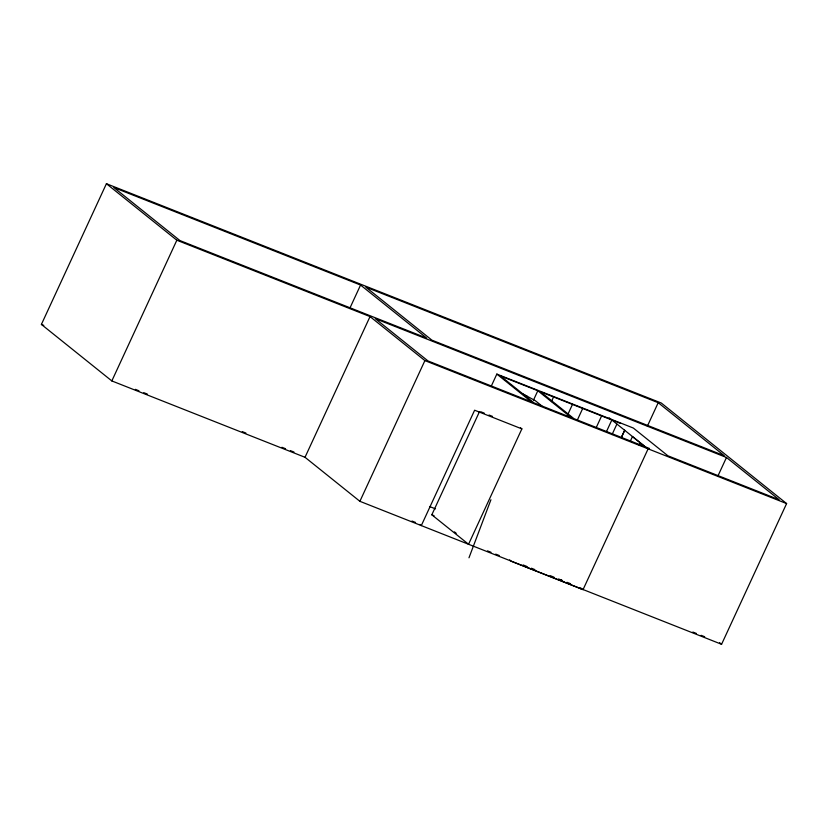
<?xml version="1.0" encoding="UTF-8"?>
<svg xmlns="http://www.w3.org/2000/svg" width="828" height="828" viewBox="0 0 828 828"><rect width="100%" height="100%" fill="white"/><g stroke="black" fill="none" stroke-linecap="round" stroke-linejoin="round"><path stroke-width="1.24" d="M468.979 557.793L490.932 499.719M41.4 324.421L106.419 183.712L661.303 403.039L786.6 503.579L721.581 644.287L359.89 501.313L305.014 457.294L111.832 380.932L41.4 324.421L43.801 325.373M111.832 380.932L176.84 240.223L106.419 183.712M349.726 308.502L360.563 285.049L113.829 187.521L179.935 240.565L426.668 338.083L360.563 285.049M305.014 457.294L370.033 316.586L176.84 240.223M359.89 501.313L424.899 360.604L370.033 316.586M520.429 427.734L521.868 428.883L468.555 544.265L431.823 514.799L479.505 411.619M491.428 385.817L496.841 374.09L633.337 428.045L667.896 455.783L779.189 499.77L726.477 457.48L375.281 318.656L427.993 360.946L531.41 401.828L496.841 374.09M533.491 400.11L537.817 390.733L500.547 375.995L534.029 402.863L571.31 417.602L537.817 390.733M551.407 401.642L553.57 396.954M567.594 414.983L572.469 404.426M577.282 420.2L582.705 408.473M596.181 427.672L601.604 415.946M606.417 431.719L611.84 419.993M612.037 434.607L616.912 424.05M624.685 430.291L621.435 437.319L624.695 430.301M630.284 441.262L632.468 436.542M647.372 426.151L658.208 402.698L365.81 287.119L431.916 340.163L724.314 455.742L658.208 402.698M639.154 445.164L640.23 442.814M717.804 476.235L726.477 457.48M620.503 423.408L540.446 391.768L573.928 418.637L649.525 448.517M524.31 395.059L526.939 396.105M424.899 360.604L786.6 503.579M480.726 411.744L484.266 413.151M488.996 415.014L492.536 416.412M521.868 428.883L474.62 410.212L421.307 525.594L419.868 524.434M135.347 389.346L138.949 390.775M143.761 392.669L147.363 394.097M242.293 431.626L245.906 433.044M281.955 447.296L285.556 448.724M290.369 450.618L293.971 452.047M429.525 506.508L435.528 508.878M431.823 514.799L434.048 515.678M411.971 521.029L415.563 522.447M487.475 550.868L491.004 552.266M495.703 554.129L499.232 555.516M523.089 564.944L526.629 566.352M531.359 568.215L534.898 569.612M550.258 575.688L553.953 577.147M558.527 578.958L562.243 580.428M566.983 582.301L570.544 583.709M692.839 632.043L696.389 633.451M701.13 635.324L704.69 636.732M522.696 393.766L535.426 400.773L541.905 405.979M609.139 417.819L645.322 446.851M632.457 436.573L648.014 449.055L583.005 589.733L581.059 588.17M719.573 642.683L721.581 644.287M579.528 587.538L581.318 588.977L511.393 561.343L509.603 559.894M561.146 579.9L563.837 582.063M527.084 566.807L528.875 568.246M454.417 531.855L456.218 533.304"/></g></svg>
